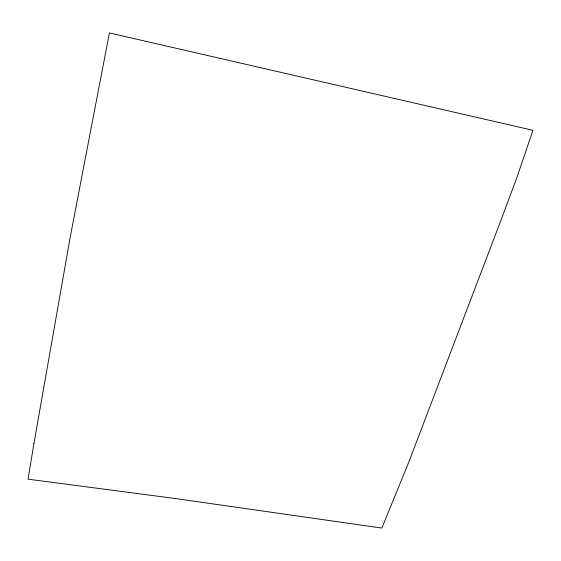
<?xml version="1.0" encoding="UTF-8"?>
<svg xmlns="http://www.w3.org/2000/svg" width="561" height="561" viewBox="0 0 561 561"><rect width="100%" height="100%" fill="white"/><g stroke="black" fill="none" stroke-linecap="round" stroke-linejoin="round"><path stroke-width="0.84" d="M33.919 443.611L28.05 479.171L175.733 498.582L381.859 528.069L408.913 461.801L499.886 223.075L516.933 177.423L532.95 130.313L109.409 32.931L70.518 235.501L33.919 443.611"/></g></svg>
